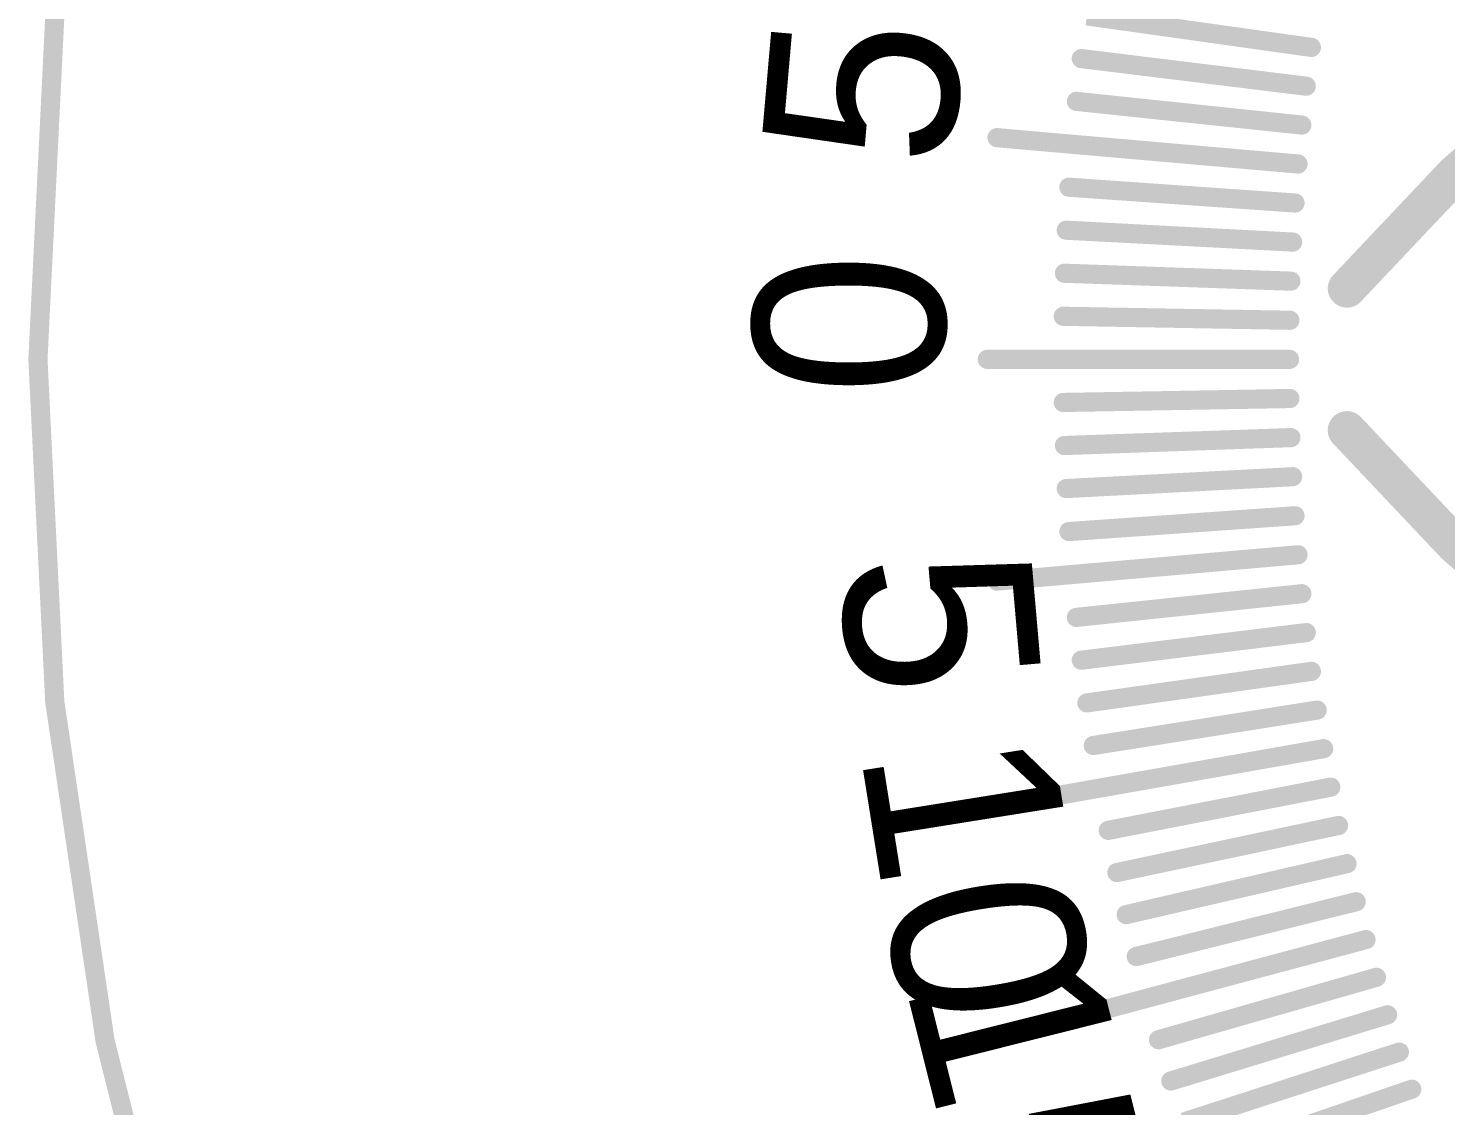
# Model space of a CAD drawing. Header units: millimetres. Extents: x 3.95 to 7.61, y 3.46 to 7.15.
# Drawn here: x 3.955 to 4.693, y 4.902 to 5.463 of the extents above; entities that cross this region are included whole.
import ezdxf

# ---------------------------------------------------------------- set-up
doc = ezdxf.new("R2010")
doc.units = ezdxf.units.MM
doc.header["$MEASUREMENT"] = 0
doc.layers.add('Mechanical1', color=6, linetype='Continuous')
doc.layers.add('TopOverlay', color=2, linetype='Continuous')

msp = doc.modelspace()

# ---------------------------------------------------------------- linework, layer by layer
at = {"layer": 'Mechanical1', "const_width": 0.01}
for points in [[(3.959735, 5.2908661, -0.4142135623730951), (5.7808661, 7.1119972)], [(5.7808661, 3.469735, -0.4142135623730951), (3.959735, 5.2908661)]]:
    msp.add_lwpolyline(points, format="xyb", dxfattribs=at)
at = {"layer": 'Mechanical1', "const_width": 0.005}
msp.add_lwpolyline([(3.957235, 5.2908661, 1), (3.962235, 5.2908661, 1)], format="xyb", close=True, dxfattribs=at)
msp.add_lwpolyline([(3.957235, 5.2908661, 1), (3.962235, 5.2908661, 1)], format="xyb", close=True, dxfattribs=at)
at = {"layer": 'TopOverlay', "const_width": 0.02}
for points in [[(4.6419284, 5.3278416, -0.2215269904151532), (5.2929013, 5.6234936)], [(5.2929013, 4.9582387, -0.2215269669886418), (4.6419284, 5.2538906)]]:
    msp.add_lwpolyline(points, format="xyb", dxfattribs=at)
at = {"layer": 'TopOverlay', "const_width": 0.01}
for points in [[(4.5064198, 5.4699779), (4.6233806, 5.4535401)], [(4.503488, 5.4477084), (4.6207178, 5.4333144)], [(4.5009453, 5.4253912), (4.6184085, 5.4130453)], [(4.4595721, 5.4064644), (4.6164532, 5.3927391)], [(4.4987924, 5.403033), (4.6164532, 5.3927391)], [(4.4970301, 5.3806407), (4.6148526, 5.3724017)], [(4.4956588, 5.358221), (4.6136072, 5.3520396)], [(4.4946791, 5.3357808), (4.6127174, 5.3316588)], [(4.4940911, 5.3133269), (4.6121833, 5.3112656)], [(4.454525, 5.2908661), (4.6120053, 5.2908661)], [(4.454525, 5.2908661), (4.6120053, 5.2908661)], [(4.4938951, 5.2908661), (4.6120053, 5.2908661)], [(4.4938951, 5.2908661), (4.6120053, 5.2908661)], [(4.4940911, 5.2684054), (4.6121833, 5.2704667)], [(4.4946791, 5.2459515), (4.6127174, 5.2500735)], [(4.4956588, 5.2235113), (4.6136072, 5.2296927)], [(4.4970301, 5.2010916), (4.6148526, 5.2093305)], [(4.4595721, 5.1752679), (4.6164532, 5.1889932)], [(4.4987924, 5.1786992), (4.6164532, 5.1889932)], [(4.5009453, 5.156341), (4.6184085, 5.1686869)], [(4.503488, 5.1340238), (4.6207178, 5.1484178)], [(4.5064198, 5.1117544), (4.6233806, 5.1281921)], [(4.5097398, 5.0895395), (4.6263959, 5.108016)], [(4.4746751, 5.0605494), (4.6297629, 5.0878956)], [(4.5134471, 5.0673859), (4.6297629, 5.0878956)], [(4.5175404, 5.0453005), (4.6334806, 5.067837)], [(4.5220185, 5.0232898), (4.6375477, 5.0478463)], [(4.5268801, 5.0013606), (4.6419632, 5.0279297)], [(4.5321236, 4.9795196), (4.6467255, 5.0080931)], [(4.499719, 4.9475838), (4.6518333, 4.9883427)], [(4.5377476, 4.9577735), (4.6518333, 4.9883427)], [(4.5437502, 4.9361288), (4.657285, 4.9686844)], [(4.5501296, 4.9145922), (4.663079, 4.9491243)], [(4.5568839, 4.8931702), (4.6692134, 4.9296683)], [(4.5640111, 4.8718693), (4.6756865, 4.9103223)]]:
    msp.add_lwpolyline(points, dxfattribs=at)
at = {"layer": 'TopOverlay'}
for points, const_width in [([(4.6208806, 5.4535401, 1), (4.6258806, 5.4535401, 1)], 0.005), ([(4.500988, 5.4477084, 1), (4.505988, 5.4477084, 1)], 0.005), ([(4.6182178, 5.4333144, 1), (4.6232178, 5.4333144, 1)], 0.005), ([(4.4984453, 5.4253912, 1), (4.5034453, 5.4253912, 1)], 0.005), ([(4.6159085, 5.4130453, 1), (4.6209085, 5.4130453, 1)], 0.005), ([(4.4570721, 5.4064644, 1), (4.4620721, 5.4064644, 1)], 0.005), ([(4.4962924, 5.403033, 1), (4.5012924, 5.403033, 1)], 0.005), ([(4.6139532, 5.3927391, 1), (4.6189532, 5.3927391, 1)], 0.005), ([(4.6139532, 5.3927391, 1), (4.6189532, 5.3927391, 1)], 0.005), ([(4.4945301, 5.3806407, 1), (4.4995301, 5.3806407, 1)], 0.005), ([(4.6123526, 5.3724017, 1), (4.6173526, 5.3724017, 1)], 0.005), ([(4.4931588, 5.358221, 1), (4.4981588, 5.358221, 1)], 0.005), ([(4.6111072, 5.3520396, 1), (4.6161072, 5.3520396, 1)], 0.005), ([(4.4921791, 5.3357808, 1), (4.4971791, 5.3357808, 1)], 0.005), ([(4.6102174, 5.3316588, 1), (4.6152174, 5.3316588, 1)], 0.005), ([(4.6369284, 5.3278416, 1), (4.6469284, 5.3278416, 1)], 0.01), ([(4.4915911, 5.3133269, 1), (4.4965911, 5.3133269, 1)], 0.005), ([(4.6096833, 5.3112656, 1), (4.6146833, 5.3112656, 1)], 0.005), ([(4.452025, 5.2908661, 1), (4.457025, 5.2908661, 1)], 0.005), ([(4.452025, 5.2908661, 1), (4.457025, 5.2908661, 1)], 0.005), ([(4.4913951, 5.2908661, 1), (4.4963951, 5.2908661, 1)], 0.005), ([(4.4913951, 5.2908661, 1), (4.4963951, 5.2908661, 1)], 0.005), ([(4.6095053, 5.2908661, 1), (4.6145053, 5.2908661, 1)], 0.005), ([(4.6095053, 5.2908661, 1), (4.6145053, 5.2908661, 1)], 0.005), ([(4.6095053, 5.2908661, 1), (4.6145053, 5.2908661, 1)], 0.005), ([(4.6095053, 5.2908661, 1), (4.6145053, 5.2908661, 1)], 0.005), ([(4.6096833, 5.2704667, 1), (4.6146833, 5.2704667, 1)], 0.005), ([(4.4915911, 5.2684054, 1), (4.4965911, 5.2684054, 1)], 0.005), ([(4.6369284, 5.2538906, 1), (4.6469284, 5.2538906, 1)], 0.01), ([(4.6102174, 5.2500735, 1), (4.6152174, 5.2500735, 1)], 0.005), ([(4.4921791, 5.2459515, 1), (4.4971791, 5.2459515, 1)], 0.005), ([(4.6111072, 5.2296927, 1), (4.6161072, 5.2296927, 1)], 0.005), ([(4.4931588, 5.2235113, 1), (4.4981588, 5.2235113, 1)], 0.005), ([(4.6123526, 5.2093305, 1), (4.6173526, 5.2093305, 1)], 0.005), ([(4.4945301, 5.2010916, 1), (4.4995301, 5.2010916, 1)], 0.005), ([(4.6139532, 5.1889932, 1), (4.6189532, 5.1889932, 1)], 0.005), ([(4.6139532, 5.1889932, 1), (4.6189532, 5.1889932, 1)], 0.005), ([(4.4570721, 5.1752679, 1), (4.4620721, 5.1752679, 1)], 0.005), ([(4.4962924, 5.1786992, 1), (4.5012924, 5.1786992, 1)], 0.005), ([(4.6159085, 5.1686869, 1), (4.6209085, 5.1686869, 1)], 0.005), ([(4.4984453, 5.156341, 1), (4.5034453, 5.156341, 1)], 0.005), ([(4.6182178, 5.1484178, 1), (4.6232178, 5.1484178, 1)], 0.005), ([(4.500988, 5.1340238, 1), (4.505988, 5.1340238, 1)], 0.005), ([(4.6208806, 5.1281921, 1), (4.6258806, 5.1281921, 1)], 0.005), ([(4.5039198, 5.1117544, 1), (4.5089198, 5.1117544, 1)], 0.005), ([(4.6238959, 5.108016, 1), (4.6288959, 5.108016, 1)], 0.005), ([(4.5072398, 5.0895395, 1), (4.5122398, 5.0895395, 1)], 0.005), ([(4.6272629, 5.0878956, 1), (4.6322629, 5.0878956, 1)], 0.005), ([(4.6272629, 5.0878956, 1), (4.6322629, 5.0878956, 1)], 0.005), ([(4.5109471, 5.0673859, 1), (4.5159471, 5.0673859, 1)], 0.005), ([(4.6309806, 5.067837, 1), (4.6359806, 5.067837, 1)], 0.005), ([(4.4721751, 5.0605494, 1), (4.4771751, 5.0605494, 1)], 0.005), ([(4.6350477, 5.0478463, 1), (4.6400477, 5.0478463, 1)], 0.005), ([(4.5150404, 5.0453005, 1), (4.5200404, 5.0453005, 1)], 0.005), ([(4.6394632, 5.0279297, 1), (4.6444632, 5.0279297, 1)], 0.005), ([(4.5195185, 5.0232898, 1), (4.5245185, 5.0232898, 1)], 0.005), ([(4.6442255, 5.0080931, 1), (4.6492255, 5.0080931, 1)], 0.005), ([(4.5243801, 5.0013606, 1), (4.5293801, 5.0013606, 1)], 0.005), ([(4.6493333, 4.9883427, 1), (4.6543333, 4.9883427, 1)], 0.005), ([(4.6493333, 4.9883427, 1), (4.6543333, 4.9883427, 1)], 0.005), ([(4.5296236, 4.9795196, 1), (4.5346236, 4.9795196, 1)], 0.005), ([(4.654785, 4.9686844, 1), (4.659785, 4.9686844, 1)], 0.005), ([(4.5352476, 4.9577735, 1), (4.5402476, 4.9577735, 1)], 0.005), ([(4.497219, 4.9475838, 1), (4.502219, 4.9475838, 1)], 0.005), ([(4.660579, 4.9491243, 1), (4.665579, 4.9491243, 1)], 0.005), ([(4.5412502, 4.9361288, 1), (4.5462502, 4.9361288, 1)], 0.005), ([(4.6667134, 4.9296683, 1), (4.6717134, 4.9296683, 1)], 0.005), ([(4.5476296, 4.9145922, 1), (4.5526296, 4.9145922, 1)], 0.005), ([(4.6731865, 4.9103223, 1), (4.6781865, 4.9103223, 1)], 0.005)]:
    msp.add_lwpolyline(points, format="xyb", close=True, dxfattribs=dict(at, const_width=const_width))

# ---------------------------------------------------------------- texts
for s, rotation, p in [('5', 85, (4.435942, 5.3897597)), ('0', 90, (4.4324407, 5.2721655)), ('0', 90, (4.4324407, 5.2721655)), ('5', 275, (4.3771118, 5.1868259)), ('10', 279.1000000000004, (4.3881429, 5.0867274)), ('15', 284.1000000000004, (4.4112345, 4.9661204))]:
    msp.add_text(s, height=0.1, rotation=rotation, dxfattribs=at).set_placement(p)

doc.saveas('drawing.dxf')
